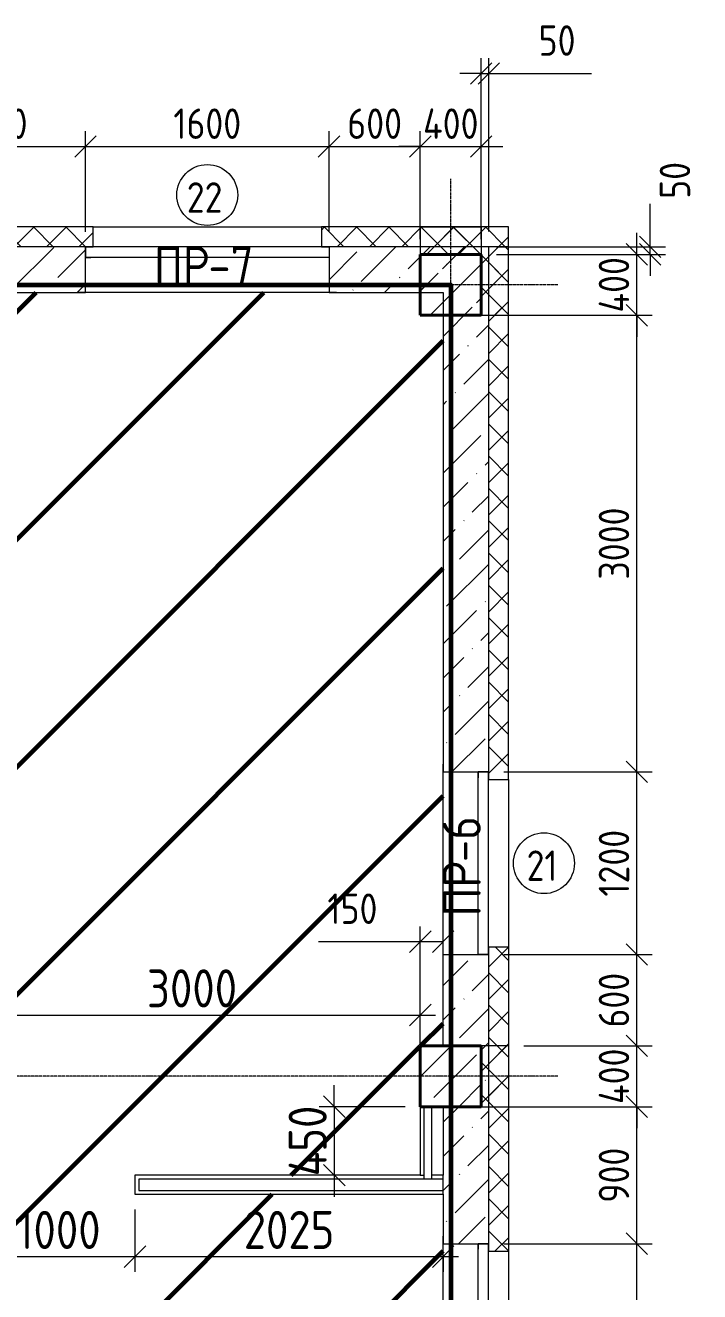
# Model space of a CAD drawing. Header units: millimetres. Extents: x -56773 to 323062, y -262288 to 76460.
# Drawn here: x -5986 to -1555, y -181439 to -173119 of the extents above; entities that cross this region are included whole.
import ezdxf

# ---------------------------------------------------------------- set-up
doc = ezdxf.new("R2010")
doc.units = ezdxf.units.MM
doc.linetypes.add('ADSK_Линия сетки', pattern=[25, 20, -2.5, 0, -2.5])
for name, color, linetype, lineweight in [('1.1)Стяжка керамзит  2 этаж', 5, 'Continuous', 60), ('3.1 Штукатурка внешн стен', 5, 'Continuous', 60), ('_ Окна', 7, 'Continuous', 18), ('Марки', 7, 'Continuous', 20), ('Марки окон', 7, 'Continuous', 20), ('Несущие колонны', 7, 'Continuous', 18), ('Окна', 7, 'Continuous', 9), ('Оси', 7, 'Continuous', 9), ('Размеры', 7, 'Continuous', 9), ('Стены внутренние', 7, 'Continuous', 18), ('Стены наружные', 7, 'Continuous', 18), ('Стены штриховка', 7, 'Continuous', 9)]:
    doc.layers.add(name, color=color, linetype=linetype, lineweight=lineweight)
doc.styles.add('GOST Common_2', font='', dxfattribs={"width": 0.9, "height": 250})
doc.styles.add('GOST Common_3', font='', dxfattribs={"width": 0.9, "height": 200})
doc.styles.get('GOST Common_2').set_extended_font_data('GOST Common')
doc.styles.get('GOST Common_3').set_extended_font_data('GOST Common')
doc.dimstyles.new('ADSK_Основной_2_0', dxfattribs={"dimscale": 304.8, "dimtxt": 201.142999, "dimasz": 0.463911, "dimexe": 0.328084, "dimexo": 0.328084, "dimgap": 0.164042, "dimtad": 1, "dimdec": 3, "dimrnd": 0.001, "dimdsep": 46, "dimtxsty": 'GOST Common_3', "dimblk1": 'OBLIQUE', "dimblk2": 'OBLIQUE', "dimsah": 1, "dimcen": 0.09, "dimdle": 0.328084, "dimazin": 2, "dimtfac": 1, "dimtdec": 4, "dimtix": 1, "dimtmove": 0, "dimatfit": 3, "dimfxl": 1, "dimtvp": 1, "dimtolj": 1, "dimtzin": 0, "dimlwd": 20, "dimlwe": 20, "dimarcsym": 2})
doc.dimstyles.new('ADSK_Основной_2_0_1', dxfattribs={"dimscale": 304.8, "dimtxt": 201.142999, "dimasz": 0.463911, "dimexe": 0.328084, "dimexo": 0.328084, "dimgap": 0.164042, "dimtad": 1, "dimdec": 3, "dimrnd": 0.001, "dimdsep": 46, "dimtxsty": 'GOST Common_3', "dimblk1": 'OBLIQUE', "dimblk2": 'OBLIQUE', "dimsah": 1, "dimcen": 0.09, "dimdle": 0.328084, "dimazin": 2, "dimtfac": 1, "dimtdec": 4, "dimtix": 1, "dimtmove": 1, "dimatfit": 3, "dimfxl": 1, "dimtvp": 1, "dimtolj": 1, "dimtzin": 0, "dimlwd": 20, "dimlwe": 20, "dimarcsym": 2})
doc.dimstyles.new('ADSK_Основной_2_0_3', dxfattribs={"dimscale": 304.8, "dimtxt": 201.142999, "dimasz": 0.463911, "dimexe": 0.328084, "dimexo": 0.328084, "dimgap": 0.164042, "dimtad": 1, "dimdec": 3, "dimrnd": 0.001, "dimdsep": 46, "dimtxsty": 'GOST Common_2', "dimblk1": 'OBLIQUE', "dimblk2": 'OBLIQUE', "dimsah": 1, "dimcen": 0.09, "dimdle": 0.328084, "dimazin": 2, "dimtfac": 1, "dimtdec": 4, "dimtix": 1, "dimtmove": 0, "dimatfit": 3, "dimfxl": 1, "dimtvp": 1, "dimtolj": 1, "dimtzin": 0, "dimlwd": 20, "dimlwe": 20, "dimarcsym": 2})
pattern_1 = [(45, (9.36, -198628.46), (-224.5064, 224.5064), []), (45, (233.87, -198628.46), (-224.5064, 224.5064), [396.875, -79.375, 3.353, -76.022])]
pattern_2 = [(45, (9.36, -198628.46), (84.18955, 308.69595), [396.875, -79.375, 3.353, -76.022])]
pattern_3 = [(45, (9.36, -198628.46), (-106.066, 106.066), []), (135, (9.36, -198628.46), (-106.066, -106.066), [])]

# ---------------------------------------------------------------- blocks, each defined once
blk = doc.blocks.new('ADSK_КолоннаЖБ_Прямоугольная - 400x400 мм-1807142-Кладочный план 4-го этажа')
at = {"layer": 'Несущие колонны', "lineweight": 40}
for p, q in [((-200, 200), (200, 200)), ((-200, -200), (-200, 200)), ((200, 200), (200, -200)), ((200, -200), (-200, -200))]:
    blk.add_line(p, q, dxfattribs=at)
blk = doc.blocks.new('ОКНО L03 _2СТ_RS - ОК-5_1600х2000h-3556607-Кладочный план 4-го этажа')
at = {"layer": '_ Окна'}
for p, q in [((-838.1, -79), (761.9, -79)), ((-838.1, -149), (-838.1, -79)), ((-838.1, -79), (-803.1, -79)), ((-818.1, -79), (-38.1, -79)), ((-38.1, -79), (741.9, -79)), ((761.9, -79), (726.9, -79)), ((761.9, -149), (761.9, -79)), ((-838.1, -149), (761.9, -149)), ((-838.1, -149), (-833.1, -149)), ((-818.1, -149), (-38.1, -149)), ((-38.1, -149), (741.9, -149)), ((761.9, -149), (756.9, -149))]:
    blk.add_line(p, q, dxfattribs=at)
at = {"layer": 'Окна'}
blk.add_line((-888.1, 150), (811.9, 150), dxfattribs=at)
blk = doc.blocks.new('ОКНО L01 _СТ_RS - ОК-3_1200х2000h_противоударное-3556414-Кладочный план 4-го этажа')
at = {"layer": '_ Окна'}
for p, q in [((-638.1, -79), (561.9, -79)), ((-638.1, -149), (-638.1, -79)), ((-638.1, -79), (-598.1, -79)), ((-618.1, -79), (541.9, -79)), ((561.9, -79), (521.9, -79)), ((561.9, -149), (561.9, -79)), ((-638.1, -149), (561.9, -149)), ((-638.1, -149), (-633.1, -149)), ((-618.1, -149), (541.9, -149)), ((561.9, -149), (556.9, -149))]:
    blk.add_line(p, q, dxfattribs=at)
at = {"layer": 'Окна'}
blk.add_line((-688.1, 150), (611.9, 150), dxfattribs=at)
blk = doc.blocks.new('_Oblique')
at = {"color": 0, "linetype": 'ByBlock', "lineweight": -2}
blk.add_line((-0.5, -0.5), (0.5, 0.5), dxfattribs=at)
blk = doc.blocks.new('*D5884')
at = {"layer": 'Defpoints', "color": 0, "transparency": 16777216}
for p in [(-5590.6, -173914.7), (-6790.6, -174574.5), (-5590.6, -174574.5)]:
    blk.add_point(p, dxfattribs=at)
at = {"layer": 'Размеры', "color": 0, "lineweight": 20, "transparency": 16777216}
for p, q in [((-6790.6, -174474.5), (-6790.6, -173814.7)), ((-5590.6, -174474.5), (-5590.6, -173814.7)), ((-6890.6, -173914.7), (-5490.6, -173914.7))]:
    blk.add_line(p, q, dxfattribs=at)
at = {"layer": 'Размеры', "color": 0, "lineweight": 20, "transparency": 16777216, "xscale": 141.4, "yscale": 141.4, "zscale": 141.4, "rotation": 180}
blk.add_blockref('_Oblique', (-6790.6, -173914.7), dxfattribs=at)
at = {"layer": 'Размеры', "color": 0, "lineweight": 20, "transparency": 16777216, "xscale": 141.4, "yscale": 141.4, "zscale": 141.4}
blk.add_blockref('_Oblique', (-5590.6, -173914.7), dxfattribs=at)
at = {"layer": 'Размеры', "color": 0, "lineweight": 9, "transparency": 16777216, "insert": (-6190.6, -173764.7), "char_height": 200, "width": 560.473, "attachment_point": 5, "style": 'GOST Common_3'}
blk.add_mtext('\\A1;1200', dxfattribs=at)
blk = doc.blocks.new('*D5885')
at = {"layer": 'Defpoints', "color": 0, "transparency": 16777216}
for p in [(-3990.6, -173914.7), (-5590.6, -174574.5), (-3990.6, -174574.5)]:
    blk.add_point(p, dxfattribs=at)
at = {"layer": 'Размеры', "color": 0, "lineweight": 20, "transparency": 16777216}
for p, q in [((-5590.6, -174474.5), (-5590.6, -173814.7)), ((-3990.6, -174474.5), (-3990.6, -173814.7)), ((-5690.6, -173914.7), (-3890.6, -173914.7))]:
    blk.add_line(p, q, dxfattribs=at)
at = {"layer": 'Размеры', "color": 0, "lineweight": 20, "transparency": 16777216, "xscale": 141.4, "yscale": 141.4, "zscale": 141.4, "rotation": 180}
blk.add_blockref('_Oblique', (-5590.6, -173914.7), dxfattribs=at)
at = {"layer": 'Размеры', "color": 0, "lineweight": 20, "transparency": 16777216, "xscale": 141.4, "yscale": 141.4, "zscale": 141.4}
blk.add_blockref('_Oblique', (-3990.6, -173914.7), dxfattribs=at)
at = {"layer": 'Размеры', "color": 0, "lineweight": 9, "transparency": 16777216, "insert": (-4790.6, -173764.7), "char_height": 200, "width": 560.473, "attachment_point": 5, "style": 'GOST Common_3'}
blk.add_mtext('\\A1;1600', dxfattribs=at)
blk = doc.blocks.new('*D5886')
at = {"layer": 'Defpoints', "color": 0, "transparency": 16777216}
for p in [(-3390.6, -173914.7), (-3990.6, -174574.5), (-3390.6, -174623.5)]:
    blk.add_point(p, dxfattribs=at)
at = {"layer": 'Размеры', "color": 0, "lineweight": 20, "transparency": 16777216}
for p, q in [((-3990.6, -174474.5), (-3990.6, -173814.7)), ((-3390.6, -174523.5), (-3390.6, -173814.7)), ((-4090.6, -173914.7), (-3290.6, -173914.7))]:
    blk.add_line(p, q, dxfattribs=at)
at = {"layer": 'Размеры', "color": 0, "lineweight": 20, "transparency": 16777216, "xscale": 141.4, "yscale": 141.4, "zscale": 141.4, "rotation": 180}
blk.add_blockref('_Oblique', (-3990.6, -173914.7), dxfattribs=at)
at = {"layer": 'Размеры', "color": 0, "lineweight": 20, "transparency": 16777216, "xscale": 141.4, "yscale": 141.4, "zscale": 141.4}
blk.add_blockref('_Oblique', (-3390.6, -173914.7), dxfattribs=at)
at = {"layer": 'Размеры', "color": 0, "lineweight": 9, "transparency": 16777216, "insert": (-3690.6, -173764.7), "char_height": 200, "width": 454.106, "attachment_point": 5, "style": 'GOST Common_3'}
blk.add_mtext('\\A1;600', dxfattribs=at)
blk = doc.blocks.new('*D5887')
at = {"layer": 'Defpoints', "color": 0, "transparency": 16777216}
for p in [(-2990.6, -173914.7), (-3390.6, -174623.5), (-2990.6, -174623.5)]:
    blk.add_point(p, dxfattribs=at)
at = {"layer": 'Размеры', "color": 0, "lineweight": 20, "transparency": 16777216}
for p, q in [((-3390.6, -174523.5), (-3390.6, -173814.7)), ((-2990.6, -174523.5), (-2990.6, -173814.7)), ((-3390.6, -173914.7), (-3532, -173914.7)), ((-3390.6, -173914.7), (-2990.6, -173914.7)), ((-2990.6, -173914.7), (-2849.2, -173914.7))]:
    blk.add_line(p, q, dxfattribs=at)
at = {"layer": 'Размеры', "color": 0, "lineweight": 20, "transparency": 16777216, "xscale": 141.4, "yscale": 141.4, "zscale": 141.4}
blk.add_blockref('_Oblique', (-3390.6, -173914.7), dxfattribs=at)
at = {"layer": 'Размеры', "color": 0, "lineweight": 20, "transparency": 16777216, "xscale": 141.4, "yscale": 141.4, "zscale": 141.4, "rotation": 180}
blk.add_blockref('_Oblique', (-2990.6, -173914.7), dxfattribs=at)
at = {"layer": 'Размеры', "color": 0, "lineweight": 9, "transparency": 16777216, "insert": (-3190.6, -173764.7), "char_height": 200, "width": 474.561, "attachment_point": 5, "style": 'GOST Common_3'}
blk.add_mtext('\\A1;400', dxfattribs=at)
blk = doc.blocks.new('*D5888')
at = {"layer": 'Defpoints', "color": 0, "transparency": 16777216}
for p in [(-2940.6, -173435.2), (-2990.6, -174623.5), (-2940.6, -174573.5)]:
    blk.add_point(p, dxfattribs=at)
at = {"layer": 'Размеры', "color": 0, "lineweight": 20, "transparency": 16777216}
for p, q in [((-2990.6, -174523.5), (-2990.6, -173335.2)), ((-2940.6, -174473.5), (-2940.6, -173335.2)), ((-2990.6, -173435.2), (-3132, -173435.2)), ((-2990.6, -173435.2), (-2940.6, -173435.2)), ((-2940.6, -173435.2), (-2266.4, -173435.2))]:
    blk.add_line(p, q, dxfattribs=at)
at = {"layer": 'Размеры', "color": 0, "lineweight": 20, "transparency": 16777216, "xscale": 141.4, "yscale": 141.4, "zscale": 141.4}
blk.add_blockref('_Oblique', (-2990.6, -173435.2), dxfattribs=at)
at = {"layer": 'Размеры', "color": 0, "lineweight": 20, "transparency": 16777216, "xscale": 141.4, "yscale": 141.4, "zscale": 141.4, "rotation": 180}
blk.add_blockref('_Oblique', (-2940.6, -173435.2), dxfattribs=at)
at = {"layer": 'Размеры', "color": 0, "lineweight": 9, "transparency": 16777216, "insert": (-2613.5, -173118.5), "char_height": 200, "width": 302.737, "attachment_point": 1, "line_spacing_factor": 1.022761, "style": 'GOST Common_3'}
blk.add_mtext('\\A1;50', dxfattribs=at)
blk = doc.blocks.new('*D5951')
at = {"layer": 'Defpoints', "color": 0, "transparency": 16777216}
for p in [(-2941.6, -181123.5), (-1968.3, -181123.5), (-2941.6, -182723.5)]:
    blk.add_point(p, dxfattribs=at)
at = {"layer": 'Размеры', "color": 0, "lineweight": 20, "transparency": 16777216}
for p, q in [((-1968.3, -182823.5), (-1968.3, -181023.5)), ((-2841.6, -181123.5), (-1868.3, -181123.5)), ((-2841.6, -182723.5), (-1868.3, -182723.5))]:
    blk.add_line(p, q, dxfattribs=at)
at = {"layer": 'Размеры', "color": 0, "lineweight": 20, "transparency": 16777216, "xscale": 141.4, "yscale": 141.4, "zscale": 141.4}
for p, rotation in [((-1968.3, -181123.5), 90), ((-1968.3, -182723.5), 270)]:
    blk.add_blockref('_Oblique', p, dxfattribs=dict(at, rotation=rotation))
at = {"layer": 'Размеры', "color": 0, "lineweight": 9, "transparency": 16777216, "insert": (-2118.3, -181923.5), "char_height": 200, "width": 560.473, "attachment_point": 5, "rotation": 90, "style": 'GOST Common_3'}
blk.add_mtext('\\A1;1600', dxfattribs=at)
blk = doc.blocks.new('*D5952')
at = {"layer": 'Defpoints', "color": 0, "transparency": 16777216}
for p in [(-2990.6, -180223.5), (-1968.3, -180223.5), (-2941.6, -181123.5)]:
    blk.add_point(p, dxfattribs=at)
at = {"layer": 'Размеры', "color": 0, "lineweight": 20, "transparency": 16777216}
for p, q in [((-1968.3, -181223.5), (-1968.3, -180123.5)), ((-2890.6, -180223.5), (-1868.3, -180223.5)), ((-2841.6, -181123.5), (-1868.3, -181123.5))]:
    blk.add_line(p, q, dxfattribs=at)
at = {"layer": 'Размеры', "color": 0, "lineweight": 20, "transparency": 16777216, "xscale": 141.4, "yscale": 141.4, "zscale": 141.4}
for p, rotation in [((-1968.3, -180223.5), 90), ((-1968.3, -181123.5), 270)]:
    blk.add_blockref('_Oblique', p, dxfattribs=dict(at, rotation=rotation))
at = {"layer": 'Размеры', "color": 0, "lineweight": 9, "transparency": 16777216, "insert": (-2118.3, -180673.5), "char_height": 200, "width": 454.106, "attachment_point": 5, "rotation": 90, "style": 'GOST Common_3'}
blk.add_mtext('\\A1;900', dxfattribs=at)
blk = doc.blocks.new('*D5953')
at = {"layer": 'Defpoints', "color": 0, "transparency": 16777216}
for p in [(-2810.6, -179823.5), (-1968.3, -179823.5), (-2990.6, -180223.5)]:
    blk.add_point(p, dxfattribs=at)
at = {"layer": 'Размеры', "color": 0, "lineweight": 20, "transparency": 16777216}
for p, q in [((-1968.3, -179823.5), (-1968.3, -179682.1)), ((-2710.6, -179823.5), (-1868.3, -179823.5)), ((-1968.3, -180223.5), (-1968.3, -179823.5)), ((-2890.6, -180223.5), (-1868.3, -180223.5)), ((-1968.3, -180223.5), (-1968.3, -180364.9))]:
    blk.add_line(p, q, dxfattribs=at)
at = {"layer": 'Размеры', "color": 0, "lineweight": 20, "transparency": 16777216, "xscale": 141.4, "yscale": 141.4, "zscale": 141.4}
for p, rotation in [((-1968.3, -179823.5), 270), ((-1968.3, -180223.5), 90)]:
    blk.add_blockref('_Oblique', p, dxfattribs=dict(at, rotation=rotation))
at = {"layer": 'Размеры', "color": 0, "lineweight": 9, "transparency": 16777216, "insert": (-2118.3, -180023.5), "char_height": 200, "width": 474.561, "attachment_point": 5, "rotation": 90, "style": 'GOST Common_3'}
blk.add_mtext('\\A1;400', dxfattribs=at)
blk = doc.blocks.new('*D5954')
at = {"layer": 'Defpoints', "color": 0, "transparency": 16777216}
for p in [(-2941.6, -179223.5), (-1968.3, -179223.5), (-2810.6, -179823.5)]:
    blk.add_point(p, dxfattribs=at)
at = {"layer": 'Размеры', "color": 0, "lineweight": 20, "transparency": 16777216}
for p, q in [((-1968.3, -179923.5), (-1968.3, -179123.5)), ((-2841.6, -179223.5), (-1868.3, -179223.5)), ((-2710.6, -179823.5), (-1868.3, -179823.5))]:
    blk.add_line(p, q, dxfattribs=at)
at = {"layer": 'Размеры', "color": 0, "lineweight": 20, "transparency": 16777216, "xscale": 141.4, "yscale": 141.4, "zscale": 141.4}
for p, rotation in [((-1968.3, -179223.5), 90), ((-1968.3, -179823.5), 270)]:
    blk.add_blockref('_Oblique', p, dxfattribs=dict(at, rotation=rotation))
at = {"layer": 'Размеры', "color": 0, "lineweight": 9, "transparency": 16777216, "insert": (-2118.3, -179523.5), "char_height": 200, "width": 454.106, "attachment_point": 5, "rotation": 90, "style": 'GOST Common_3'}
blk.add_mtext('\\A1;600', dxfattribs=at)
blk = doc.blocks.new('*D5955')
at = {"layer": 'Defpoints', "color": 0, "transparency": 16777216}
for p in [(-2941.6, -178023.5), (-1968.3, -178023.5), (-2941.6, -179223.5)]:
    blk.add_point(p, dxfattribs=at)
at = {"layer": 'Размеры', "color": 0, "lineweight": 20, "transparency": 16777216}
for p, q in [((-1968.3, -179323.5), (-1968.3, -177923.5)), ((-2841.6, -178023.5), (-1868.3, -178023.5)), ((-2841.6, -179223.5), (-1868.3, -179223.5))]:
    blk.add_line(p, q, dxfattribs=at)
at = {"layer": 'Размеры', "color": 0, "lineweight": 20, "transparency": 16777216, "xscale": 141.4, "yscale": 141.4, "zscale": 141.4}
for p, rotation in [((-1968.3, -178023.5), 90), ((-1968.3, -179223.5), 270)]:
    blk.add_blockref('_Oblique', p, dxfattribs=dict(at, rotation=rotation))
at = {"layer": 'Размеры', "color": 0, "lineweight": 9, "transparency": 16777216, "insert": (-2118.3, -178623.5), "char_height": 200, "width": 560.473, "attachment_point": 5, "rotation": 90, "style": 'GOST Common_3'}
blk.add_mtext('\\A1;1200', dxfattribs=at)
blk = doc.blocks.new('*D5956')
at = {"layer": 'Defpoints', "color": 0, "transparency": 16777216}
for p in [(-2990.6, -175023.5), (-1968.3, -175023.5), (-2941.6, -178023.5)]:
    blk.add_point(p, dxfattribs=at)
at = {"layer": 'Размеры', "color": 0, "lineweight": 20, "transparency": 16777216}
for p, q in [((-1968.3, -178123.5), (-1968.3, -174923.5)), ((-2890.6, -175023.5), (-1868.3, -175023.5)), ((-2841.6, -178023.5), (-1868.3, -178023.5))]:
    blk.add_line(p, q, dxfattribs=at)
at = {"layer": 'Размеры', "color": 0, "lineweight": 20, "transparency": 16777216, "xscale": 141.4, "yscale": 141.4, "zscale": 141.4}
for p, rotation in [((-1968.3, -175023.5), 90), ((-1968.3, -178023.5), 270)]:
    blk.add_blockref('_Oblique', p, dxfattribs=dict(at, rotation=rotation))
at = {"layer": 'Размеры', "color": 0, "lineweight": 9, "transparency": 16777216, "insert": (-2118.3, -176523.5), "char_height": 200, "width": 605.475, "attachment_point": 5, "rotation": 90, "style": 'GOST Common_3'}
blk.add_mtext('\\A1;3000', dxfattribs=at)
blk = doc.blocks.new('*D5957')
at = {"layer": 'Defpoints', "color": 0, "transparency": 16777216}
for p in [(-2990.6, -174623.5), (-1968.3, -174623.5), (-2990.6, -175023.5)]:
    blk.add_point(p, dxfattribs=at)
at = {"layer": 'Размеры', "color": 0, "lineweight": 20, "transparency": 16777216}
for p, q in [((-1968.3, -174623.5), (-1968.3, -174482.1)), ((-2890.6, -174623.5), (-1868.3, -174623.5)), ((-1968.3, -175023.5), (-1968.3, -174623.5)), ((-2890.6, -175023.5), (-1868.3, -175023.5)), ((-1968.3, -175023.5), (-1968.3, -175164.9))]:
    blk.add_line(p, q, dxfattribs=at)
at = {"layer": 'Размеры', "color": 0, "lineweight": 20, "transparency": 16777216, "xscale": 141.4, "yscale": 141.4, "zscale": 141.4}
for p, rotation in [((-1968.3, -174623.5), 270), ((-1968.3, -175023.5), 90)]:
    blk.add_blockref('_Oblique', p, dxfattribs=dict(at, rotation=rotation))
at = {"layer": 'Размеры', "color": 0, "lineweight": 9, "transparency": 16777216, "insert": (-2118.3, -174823.5), "char_height": 200, "width": 474.561, "attachment_point": 5, "rotation": 90, "style": 'GOST Common_3'}
blk.add_mtext('\\A1;400', dxfattribs=at)
blk = doc.blocks.new('*D5958')
at = {"layer": 'Defpoints', "color": 0, "transparency": 16777216}
for p in [(-2990.6, -174573.5), (-2990.6, -174623.5), (-1880, -174573.5)]:
    blk.add_point(p, dxfattribs=at)
at = {"layer": 'Размеры', "color": 0, "lineweight": 20, "transparency": 16777216}
for p, q in [((-1880, -174573.5), (-1880, -174290.7)), ((-2890.6, -174573.5), (-1780, -174573.5)), ((-2890.6, -174623.5), (-1780, -174623.5)), ((-1880, -174623.5), (-1880, -174573.5)), ((-1880, -174623.5), (-1880, -174764.9))]:
    blk.add_line(p, q, dxfattribs=at)
at = {"layer": 'Размеры', "color": 0, "lineweight": 20, "transparency": 16777216, "xscale": 141.4, "yscale": 141.4, "zscale": 141.4}
for p, rotation in [((-1880, -174573.5), 270), ((-1880, -174623.5), 90)]:
    blk.add_blockref('_Oblique', p, dxfattribs=dict(at, rotation=rotation))
at = {"layer": 'Размеры', "color": 0, "lineweight": 9, "transparency": 16777216, "insert": (-1817.6, -174258.7), "char_height": 200, "width": 302.737, "attachment_point": 1, "rotation": 90, "line_spacing_factor": 1.022761, "style": 'GOST Common_3'}
blk.add_mtext('\\A1;50', dxfattribs=at)
blk = doc.blocks.new('*D6428')
at = {"layer": 'Defpoints', "color": 0, "transparency": 16777216}
for p in [(-6265.6, -180798.5), (-5265.6, -180798.5), (-5265.6, -181208.1)]:
    blk.add_point(p, dxfattribs=at)
at = {"layer": 'Размеры', "color": 0, "lineweight": 20, "transparency": 16777216}
for p, q in [((-6265.6, -180898.5), (-6265.6, -181308.1)), ((-5265.6, -180898.5), (-5265.6, -181308.1)), ((-6365.6, -181208.1), (-5165.6, -181208.1))]:
    blk.add_line(p, q, dxfattribs=at)
at = {"layer": 'Размеры', "color": 0, "lineweight": 20, "transparency": 16777216, "xscale": 141.4, "yscale": 141.4, "zscale": 141.4, "rotation": 180}
blk.add_blockref('_Oblique', (-6265.6, -181208.1), dxfattribs=at)
at = {"layer": 'Размеры', "color": 0, "lineweight": 20, "transparency": 16777216, "xscale": 141.4, "yscale": 141.4, "zscale": 141.4}
blk.add_blockref('_Oblique', (-5265.6, -181208.1), dxfattribs=at)
at = {"layer": 'Размеры', "color": 0, "lineweight": 9, "transparency": 16777216, "insert": (-5765.6, -181033.1), "char_height": 250, "width": 560.473, "attachment_point": 5, "style": 'GOST Common_2'}
blk.add_mtext('\\A1;1000', dxfattribs=at)
blk = doc.blocks.new('*D6429')
at = {"layer": 'Defpoints', "color": 0, "transparency": 16777216}
for p in [(-5265.6, -180798.5), (-3240.6, -181108.1), (-3240.6, -181208.1)]:
    blk.add_point(p, dxfattribs=at)
at = {"layer": 'Размеры', "color": 0, "lineweight": 20, "transparency": 16777216}
for p, q in [((-5265.6, -180898.5), (-5265.6, -181308.1)), ((-5365.6, -181208.1), (-3140.6, -181208.1)), ((-3240.6, -181208.1), (-3240.6, -181308.1))]:
    blk.add_line(p, q, dxfattribs=at)
at = {"layer": 'Размеры', "color": 0, "lineweight": 20, "transparency": 16777216, "xscale": 141.4, "yscale": 141.4, "zscale": 141.4, "rotation": 180}
blk.add_blockref('_Oblique', (-5265.6, -181208.1), dxfattribs=at)
at = {"layer": 'Размеры', "color": 0, "lineweight": 20, "transparency": 16777216, "xscale": 141.4, "yscale": 141.4, "zscale": 141.4}
blk.add_blockref('_Oblique', (-3240.6, -181208.1), dxfattribs=at)
at = {"layer": 'Размеры', "color": 0, "lineweight": 9, "transparency": 16777216, "insert": (-4253.1, -181033.1), "char_height": 250, "width": 605.475, "attachment_point": 5, "style": 'GOST Common_2'}
blk.add_mtext('\\A1;2025', dxfattribs=at)
blk = doc.blocks.new('*D6430')
at = {"layer": 'Defpoints', "color": 0, "transparency": 16777216}
for p in [(-6390.6, -179520.8), (-3390.6, -179620.8), (-3390.6, -180223.5)]:
    blk.add_point(p, dxfattribs=at)
at = {"layer": 'Размеры', "color": 0, "lineweight": 20, "transparency": 16777216}
for p, q in [((-3390.6, -180123.5), (-3390.6, -179520.8)), ((-6490.6, -179620.8), (-3290.6, -179620.8)), ((-6390.6, -179620.8), (-6390.6, -179720.8))]:
    blk.add_line(p, q, dxfattribs=at)
at = {"layer": 'Размеры', "color": 0, "lineweight": 20, "transparency": 16777216, "xscale": 141.4, "yscale": 141.4, "zscale": 141.4, "rotation": 180}
blk.add_blockref('_Oblique', (-6390.6, -179620.8), dxfattribs=at)
at = {"layer": 'Размеры', "color": 0, "lineweight": 20, "transparency": 16777216, "xscale": 141.4, "yscale": 141.4, "zscale": 141.4}
blk.add_blockref('_Oblique', (-3390.6, -179620.8), dxfattribs=at)
at = {"layer": 'Размеры', "color": 0, "lineweight": 9, "transparency": 16777216, "insert": (-4890.6, -179445.8), "char_height": 250, "width": 605.475, "attachment_point": 5, "style": 'GOST Common_2'}
blk.add_mtext('\\A1;3000', dxfattribs=at)
blk = doc.blocks.new('*D6431')
at = {"layer": 'Defpoints', "color": 0, "transparency": 16777216}
for p in [(-3240.6, -179139.3), (-3240.6, -179520.8), (-3390.6, -180223.5)]:
    blk.add_point(p, dxfattribs=at)
at = {"layer": 'Размеры', "color": 0, "lineweight": 20, "transparency": 16777216}
for p, q in [((-3390.6, -180123.5), (-3390.6, -179039.3)), ((-3240.6, -179420.8), (-3240.6, -179039.3)), ((-3390.6, -179139.3), (-4060.6, -179139.3)), ((-3240.6, -179139.3), (-3490.6, -179139.3))]:
    blk.add_line(p, q, dxfattribs=at)
at = {"layer": 'Размеры', "color": 0, "lineweight": 20, "transparency": 16777216, "xscale": 141.4, "yscale": 141.4, "zscale": 141.4, "rotation": 180}
blk.add_blockref('_Oblique', (-3390.6, -179139.3), dxfattribs=at)
at = {"layer": 'Размеры', "color": 0, "lineweight": 20, "transparency": 16777216, "xscale": 141.4, "yscale": 141.4, "zscale": 141.4}
blk.add_blockref('_Oblique', (-3240.6, -179139.3), dxfattribs=at)
at = {"layer": 'Размеры', "color": 0, "lineweight": 9, "transparency": 16777216, "insert": (-4000.9, -178822.6), "char_height": 200, "width": 409.104, "attachment_point": 1, "line_spacing_factor": 1.022761, "style": 'GOST Common_3'}
blk.add_mtext('\\A1;150', dxfattribs=at)
blk = doc.blocks.new('*D6432')
at = {"layer": 'Defpoints', "color": 0, "transparency": 16777216}
for p in [(-3390.6, -180223.5), (-3955.8, -180673.5), (-3855.8, -180673.5)]:
    blk.add_point(p, dxfattribs=at)
at = {"layer": 'Размеры', "color": 0, "lineweight": 20, "transparency": 16777216}
for p, q in [((-3955.8, -180223.5), (-3955.8, -180082.1)), ((-3490.6, -180223.5), (-4055.8, -180223.5)), ((-3955.8, -180223.5), (-3955.8, -180673.5)), ((-3955.8, -180673.5), (-4055.8, -180673.5)), ((-3955.8, -180673.5), (-3955.8, -180814.9))]:
    blk.add_line(p, q, dxfattribs=at)
at = {"layer": 'Размеры', "color": 0, "lineweight": 20, "transparency": 16777216, "xscale": 141.4, "yscale": 141.4, "zscale": 141.4}
for p, rotation in [((-3955.8, -180223.5), 270), ((-3955.8, -180673.5), 90)]:
    blk.add_blockref('_Oblique', p, dxfattribs=dict(at, rotation=rotation))
at = {"layer": 'Размеры', "color": 0, "lineweight": 9, "transparency": 16777216, "insert": (-4130.8, -180448.5), "char_height": 250, "width": 474.561, "attachment_point": 5, "rotation": 90, "style": 'GOST Common_2'}
blk.add_mtext('\\A1;450', dxfattribs=at)
blk = doc.blocks.new('М_окна1 - Маркировка типоразмера-1510237-Кладочный план 4-го этажа')
at = {"layer": 'Марки окон'}
blk.add_circle((0, 0), 2, dxfattribs=at)

msp = doc.modelspace()

# ---------------------------------------------------------------- hatches: boundary and pattern name
at = {"layer": '1.1)Стяжка керамзит  2 этаж', "transparency": 33554687}
h = msp.add_hatch(dxfattribs=at)
h.set_pattern_fill('ANSI31', color=5, scale=333)
h.paths.add_polyline_path([(-3240.6385, -181073.4914), (-3240.6385, -180798.4914), (-5265.6385, -180798.4914), (-5265.6385, -180673.4914), (-3390.6385, -180673.4914), (-3390.6385, -180223.4914), (-3390.6385, -179823.4914), (-3240.6385, -179823.4914), (-3240.6385, -179223.4914), (-3240.6385, -177973.4914), (-3240.6385, -175023.4914), (-3390.6385, -175023.4914), (-3390.6385, -174873.4914), (-3990.6385, -174873.4914), (-5640.6385, -174873.4914), (-6390.6385, -174873.4914), (-6390.6385, -178698.4914), (-6515.6385, -178698.4914), (-6515.6385, -174873.4914), (-6790.6385, -174873.4914), (-8440.6385, -174873.4914), (-8915.6385, -174873.4914), (-8915.6385, -175698.4914), (-9640.6385, -175698.4914), (-9640.6385, -175823.4914), (-9765.6385, -175823.4914), (-9765.6385, -174873.4914), (-10590.6385, -174873.4914), (-12240.6385, -174873.4914), (-13390.6385, -174873.4914), (-13390.6385, -175023.4914), (-13790.6385, -175023.4914), (-13790.6385, -174873.4914), (-14390.6385, -174873.4914), (-16040.6385, -174873.4914), (-16065.6385, -174873.4914), (-16065.6385, -177573.4914), (-16190.6385, -177573.4914), (-16190.6385, -174873.4914), (-17190.6385, -174873.4914), (-18840.6385, -174873.4914), (-19390.6385, -174873.4914), (-19390.6385, -175023.4914), (-19540.6385, -175023.4914), (-19540.6385, -179923.4914), (-16865.6385, -179923.4914), (-16865.6385, -179423.4914), (-16190.6385, -179423.4914), (-16190.6385, -178773.4914), (-16065.6385, -178773.4914), (-16065.6385, -179748.4914), (-12890.6385, -179748.4914), (-9765.6385, -179748.4914), (-9765.6385, -177023.4914), (-9640.6385, -177023.4914), (-9640.6385, -177148.4914), (-8915.6385, -177148.4914), (-8915.6385, -180673.4914), (-6515.6385, -180673.4914), (-6515.6385, -179898.4914), (-6390.6385, -179898.4914), (-6390.6385, -180673.4914), (-6265.6385, -180673.4914), (-6265.6385, -180798.4914), (-9515.6385, -180798.4914), (-9515.6385, -182198.4914), (-7290.6385, -182198.4914), (-7290.6385, -182773.4914), (-7415.6385, -182773.4914), (-7415.6385, -182323.4914), (-8915.6385, -182323.4914), (-8915.6385, -183898.4914), (-7415.6385, -183898.4914), (-7415.6385, -183673.4914), (-7290.6385, -183673.4914), (-7290.6385, -183898.4914), (-3390.6385, -183898.4914), (-3390.6385, -183623.4914), (-3240.6385, -183623.4914), (-3240.6385, -182723.4914)])
h.paths.add_polyline_path([(-12770.185, -182943.7312), (-12010.185, -182943.7312), (-12010.185, -182938.7312), (-12770.185, -182938.7312)], flags=16)
at = {"layer": 'Несущие колонны', "lineweight": 9}
h = msp.add_hatch(dxfattribs=at)
h.set_pattern_fill('FP_1', color=256, style=0, pattern_type=2)
h.set_pattern_definition(pattern_1)
h.paths.add_polyline_path([(-3305.1281, -175023.4914), (-2990.6385, -175023.4914), (-2990.6385, -174623.4914), (-3390.6385, -174623.4914), (-3390.6385, -175023.4914)])
h = msp.add_hatch(dxfattribs=at)
h.set_pattern_fill('FP_1', color=256, style=0, pattern_type=2)
h.set_pattern_definition(pattern_1)
h.paths.add_polyline_path([(-2990.6385, -180223.4914), (-2990.6385, -179823.4914), (-3390.6385, -179823.4914), (-3390.6385, -180223.4914), (-3240.6385, -180223.4914)])
at = {"layer": 'Стены внутренние', "lineweight": 9}
h = msp.add_hatch(dxfattribs=at)
h.set_pattern_fill('FP_2', color=256, style=0, pattern_type=2)
h.set_pattern_definition(pattern_2)
h.paths.add_polyline_path([(-6390.6385, -174873.4914), (-5590.6385, -174873.4914), (-5590.6385, -174574.4914), (-6790.6385, -174574.4914), (-6790.6385, -174873.4914), (-6415.6385, -174873.4914)])
h.paths.add_polyline_path([(-3990.6385, -174873.4914), (-2940.6385, -174873.4914), (-2940.6385, -174573.4914), (-3990.6385, -174574.4914)])
h.paths.add_polyline_path([(-10590.6385, -174873.4914), (-8390.6385, -174873.4914), (-8390.6385, -174574.4914), (-10590.6385, -174574.4914)])
h.paths.add_polyline_path([(-12190.6385, -174873.4914), (-12190.6385, -174574.4914), (-14390.6385, -174574.4914), (-14390.6385, -174873.4914), (-13205.6259, -174873.4914)])
h.paths.add_polyline_path([(-15990.6385, -174873.4914), (-15990.6385, -174574.4914), (-17190.6385, -174574.4914), (-17190.6385, -174873.4914), (-16065.6385, -174873.4914)])
h.paths.add_polyline_path([(-19390.6385, -174873.4914), (-18790.6385, -174873.4914), (-18790.6385, -174574.4914), (-19390.6385, -174573.4914)])
h = msp.add_hatch(dxfattribs=at)
h.set_pattern_fill('FP_2', color=256, style=0, pattern_type=2)
h.set_pattern_definition(pattern_2)
h.paths.add_polyline_path([(-2940.6385, -189273.4914), (-2941.6385, -186523.4914), (-3240.6385, -186523.4914), (-3240.6385, -189023.4914), (-2990.6385, -189023.4914), (-2990.6385, -189273.4914)])
h.paths.add_polyline_path([(-2941.6385, -184973.4914), (-2940.6385, -184973.4914), (-2941.6385, -182723.4914), (-3240.6385, -182723.4914), (-3240.6385, -183623.4914), (-2990.6385, -183623.4914), (-2990.6385, -184023.4914), (-3240.6385, -184023.4914), (-3240.6385, -184923.4914), (-2941.6385, -184923.4914)])
h.paths.add_polyline_path([(-2940.6385, -181173.4914), (-2941.6385, -179223.4914), (-3240.6385, -179223.4914), (-3240.6385, -179823.4914), (-2990.6385, -179823.4914), (-2990.6385, -180223.4914), (-3240.6385, -180223.4914), (-3240.6385, -181123.4914), (-2941.6385, -181123.4914), (-2941.6385, -181173.4914)])
h.paths.add_polyline_path([(-2940.6385, -178073.4914), (-2940.6385, -174873.4914), (-3240.6385, -174873.4914), (-3240.6385, -178023.4914), (-2941.6385, -178023.4914), (-2941.6385, -178073.4914)])
at = {"layer": 'Стены наружные', "lineweight": 9}
h = msp.add_hatch(dxfattribs=at)
h.set_pattern_fill('FP_4', color=256, style=0, pattern_type=2)
h.set_pattern_definition(pattern_3)
h.paths.add_polyline_path([(-4040.6385, -174573.4914), (-2810.6385, -174573.4914), (-2810.6385, -174443.4914), (-4040.6385, -174443.4914)])
h.paths.add_polyline_path([(-5540.6385, -174573.4914), (-5540.6385, -174443.4914), (-6840.6385, -174443.4914), (-6840.6385, -174573.4914), (-6605.294, -174573.4914)])
h.paths.add_polyline_path([(-13205.6259, -174573.4914), (-12140.6385, -174573.4914), (-12140.6385, -174443.4914), (-14440.6385, -174443.4914), (-14440.6385, -174573.4914)])
h.paths.add_polyline_path([(-10640.6385, -174573.4914), (-8340.6385, -174573.4914), (-8340.6385, -174443.4914), (-10640.6385, -174443.4914)])
h.paths.add_polyline_path([(-17240.6385, -174573.4914), (-15940.6385, -174573.4914), (-15940.6385, -174443.4914), (-17240.6385, -174443.4914)])
h.paths.add_polyline_path([(-18740.6385, -174573.4914), (-18740.6385, -174443.4914), (-19390.6385, -174443.8914), (-19390.6385, -174573.4914)])
h = msp.add_hatch(dxfattribs=at)
h.set_pattern_fill('FP_4', color=256, style=0, pattern_type=2)
h.set_pattern_definition(pattern_3)
h.paths.add_polyline_path([(-3390.6385, -174623.8914), (-2990.6385, -174623.8914), (-2990.6385, -174443.8914), (-3390.6385, -174443.8914)])
h = msp.add_hatch(dxfattribs=at)
h.set_pattern_fill('FP_4', color=256, style=0, pattern_type=2)
h.set_pattern_definition(pattern_3)
h.paths.add_polyline_path([(-2990.6385, -175023.4914), (-2810.6385, -175023.4914), (-2810.6385, -174573.4914), (-2990.6385, -174573.4914)])
h = msp.add_hatch(dxfattribs=at)
h.set_pattern_fill('FP_4', color=256, style=0, pattern_type=2)
h.set_pattern_definition(pattern_3)
h.paths.add_polyline_path([(-2810.6385, -188973.4914), (-2810.6385, -186473.4914), (-2940.6385, -186473.4914), (-2940.6385, -188973.4914), (-2892.6073, -188973.4914)])
h.paths.add_polyline_path([(-2940.6385, -184973.4914), (-2810.6385, -184973.4914), (-2810.6385, -182673.4914), (-2940.6385, -182673.4914), (-2940.6385, -183804.226)])
h.paths.add_polyline_path([(-2940.6385, -181173.4914), (-2810.6385, -181173.4914), (-2810.6385, -179173.4914), (-2940.6385, -179173.4914), (-2940.6385, -180982.1024)])
h.paths.add_polyline_path([(-2810.6385, -178073.4914), (-2810.6385, -174573.4914), (-2940.6385, -174573.4914), (-2940.6385, -178073.4914)])
h = msp.add_hatch(dxfattribs=at)
h.set_pattern_fill('FP_4', color=256, style=0, pattern_type=2)
h.set_pattern_definition(pattern_3)
h.paths.add_polyline_path([(-2990.6385, -180223.4914), (-2810.6385, -180223.4914), (-2810.6385, -179823.4914), (-2990.6385, -179823.4914)])

# ---------------------------------------------------------------- linework, layer by layer
at = {"layer": '3.1 Штукатурка внешн стен'}
msp.add_lwpolyline([(-19540.6385, -179923.4914), (-19540.6385, -174823.4914), (-3190.6385, -174823.4914), (-3190.6385, -189023.4914)], dxfattribs=at)
at = {"layer": 'Несущие колонны', "lineweight": 9}
for p, q in [((-2990.6385, -174623.4914), (-3390.6385, -174623.4914)), ((-3390.6385, -174623.4914), (-3390.6385, -175023.4914)), ((-2990.6385, -175023.4914), (-2990.6385, -174623.4914)), ((-3390.6385, -175023.4914), (-2990.6385, -175023.4914)), ((-3240.6385, -179823.4914), (-3390.6385, -179823.4914)), ((-3390.6385, -179823.4914), (-3390.6385, -180223.4914)), ((-2990.6385, -179823.4914), (-3240.6385, -179823.4914)), ((-2990.6385, -180223.4914), (-2990.6385, -179823.4914)), ((-3390.6385, -180223.4914), (-3240.6385, -180223.4914)), ((-3240.6385, -180223.4914), (-2990.6385, -180223.4914))]:
    msp.add_line(p, q, dxfattribs=at)
at = {"layer": 'Оси', "linetype": 'ADSK_Линия сетки', "lineweight": 5}
for p, q in [((-3190.6385, -209602.3427), (-3190.6385, -174127.5463)), ((-2488.0423, -174823.4914), (-25230.7352, -174823.4914)), ((-2488.0423, -180023.4914), (-25230.7352, -180023.4914))]:
    msp.add_line(p, q, dxfattribs=at)
at = {"layer": 'Стены внутренние', "lineweight": 5}
for p, q in [((-5590.6385, -174873.4914), (-5590.6385, -174574.4914)), ((-5590.6385, -174574.4914), (-5540.6385, -174574.4914)), ((-5540.6385, -174574.4914), (-5540.6385, -174573.4914)), ((-4040.6385, -174573.4914), (-4040.6385, -174574.4914)), ((-4040.6385, -174574.4914), (-3990.6385, -174574.4914)), ((-3990.6385, -174574.4914), (-3990.6385, -174873.4914)), ((-2940.6385, -174873.4914), (-2940.6385, -174573.4914)), ((-6390.6385, -174873.4914), (-5590.6385, -174873.4914)), ((-3990.6385, -174873.4914), (-5590.6385, -174873.4914)), ((-3990.6385, -174873.4914), (-3240.6385, -174873.4914)), ((-3240.6385, -174873.4914), (-3240.6385, -178023.4914)), ((-3240.6385, -179223.4914), (-3240.6385, -178023.4914)), ((-3240.6385, -178023.4914), (-2941.6385, -178023.4914)), ((-2941.6385, -178023.4914), (-2941.6385, -178073.4914)), ((-2940.6385, -178073.4914), (-2941.6385, -178073.4914)), ((-2941.6385, -179173.4914), (-2941.6385, -179223.4914)), ((-2940.6385, -179173.4914), (-2941.6385, -179173.4914)), ((-3240.6385, -179823.4914), (-3240.6385, -179223.4914)), ((-3240.6385, -179223.4914), (-2941.6385, -179223.4914)), ((-3240.6385, -179823.4914), (-2990.6385, -179823.4914)), ((-2990.6385, -179823.4914), (-2990.6385, -180223.4914)), ((-3390.6385, -180223.4914), (-3390.6385, -180673.4914)), ((-3315.6385, -180223.4914), (-3390.6385, -180223.4914)), ((-3315.6385, -180673.4914), (-3315.6385, -180223.4914)), ((-3240.6385, -180223.4914), (-3240.6385, -180673.4914)), ((-2990.6385, -180223.4914), (-3240.6385, -180223.4914)), ((-3390.6385, -180673.4914), (-5265.6385, -180673.4914)), ((-5265.6385, -180673.4914), (-5265.6385, -180798.4914)), ((-3240.6385, -180673.4914), (-3315.6385, -180673.4914)), ((-5265.6385, -180798.4914), (-3240.6385, -180798.4914)), ((-3240.6385, -180798.4914), (-3240.6385, -181123.4914)), ((-3240.6385, -182723.4914), (-3240.6385, -181123.4914)), ((-3240.6385, -181123.4914), (-2941.6385, -181123.4914)), ((-2941.6385, -181123.4914), (-2941.6385, -181173.4914)), ((-2940.6385, -181173.4914), (-2941.6385, -181173.4914))]:
    msp.add_line(p, q, dxfattribs=at)
at = {"layer": 'Стены наружные', "lineweight": 9}
for p, q in [((-5540.6385, -174443.4914), (-6840.6385, -174443.4914)), ((-5540.6385, -174573.4914), (-5540.6385, -174443.4914)), ((-5540.6385, -174443.4914), (-4040.6385, -174443.4914)), ((-2810.6385, -174443.4914), (-4040.6385, -174443.4914)), ((-4040.6385, -174443.4914), (-4040.6385, -174573.4914)), ((-2990.6385, -174443.8914), (-3390.6385, -174443.8914)), ((-3390.6385, -174443.8914), (-3390.6385, -174623.8914)), ((-2990.6385, -174443.8914), (-2990.6385, -175023.4914)), ((-2810.6385, -178073.4914), (-2810.6385, -174443.4914)), ((-3390.6385, -174623.8914), (-2990.6385, -174623.8914)), ((-2810.6385, -174573.4914), (-2990.6385, -174573.4914)), ((-2990.6385, -175023.4914), (-2810.6385, -175023.4914)), ((-2940.6385, -178073.4914), (-2810.6385, -178073.4914)), ((-2810.6385, -178073.4914), (-2810.6385, -179173.4914)), ((-2940.6385, -179173.4914), (-2810.6385, -179173.4914)), ((-2810.6385, -179173.4914), (-2810.6385, -181173.4914)), ((-2990.6385, -179823.4914), (-2990.6385, -180223.4914)), ((-2810.6385, -179823.4914), (-2990.6385, -179823.4914)), ((-2990.6385, -180223.4914), (-2810.6385, -180223.4914)), ((-2940.6385, -181173.4914), (-2810.6385, -181173.4914)), ((-2810.6385, -181173.4914), (-2810.6385, -182673.4914))]:
    msp.add_line(p, q, dxfattribs=at)
at = {"layer": 'Стены штриховка', "lineweight": 9}
for p, q in [((-5540.6385, -174573.4914), (-6840.6385, -174573.4914)), ((-2990.6385, -174573.4914), (-4040.6385, -174573.4914)), ((-2940.6385, -178073.4914), (-2940.6385, -174873.4914)), ((-2940.6385, -181173.4914), (-2940.6385, -179173.4914)), ((-3365.6385, -180698.4914), (-3365.6385, -180223.4914)), ((-5240.6385, -180698.4914), (-5240.6385, -180773.4914)), ((-3240.6385, -180698.4914), (-5240.6385, -180698.4914)), ((-3390.6385, -180673.4914), (-3365.6385, -180673.4914)), ((-3315.6385, -180698.4914), (-3315.6385, -180673.4914)), ((-3240.6385, -180798.4914), (-3240.6385, -180673.4914)), ((-5240.6385, -180773.4914), (-3240.6385, -180773.4914))]:
    msp.add_line(p, q, dxfattribs=at)

# ---------------------------------------------------------------- block references
at = {"layer": 'Марки окон', "lineweight": 9, "xscale": 99.99999999999993, "yscale": 99.99999999999993, "zscale": 99.99999999999993}
for p in [(-4790.6385, -174233.4914), (-2578.4158, -178623.4914)]:
    msp.add_blockref('М_окна1 - Маркировка типоразмера-1510237-Кладочный план 4-го этажа', p, dxfattribs=at)
at = {"layer": 'Несущие колонны', "lineweight": 40, "rotation": 89.9999999999999}
for p in [(-3190.6385, -174823.4914), (-3190.6385, -180023.4914)]:
    msp.add_blockref('ADSK_КолоннаЖБ_Прямоугольная - 400x400 мм-1807142-Кладочный план 4-го этажа', p, dxfattribs=at)
at = {"layer": 'Окна', "lineweight": 9}
for p, rotation in [((-4828.7385, -174723.4914), 180), ((-3090.6385, -181885.3914), 89.99999999999972)]:
    msp.add_blockref('ОКНО L03 _2СТ_RS - ОК-5_1600х2000h-3556607-Кладочный план 4-го этажа', p, dxfattribs=dict(at, rotation=rotation))
at = {"layer": 'Окна', "rotation": 89.99999999999972}
msp.add_blockref('ОКНО L01 _СТ_RS - ОК-3_1200х2000h_противоударное-3556414-Кладочный план 4-го этажа', (-3090.6385, -178585.3914), dxfattribs=at)

# ---------------------------------------------------------------- texts
at = {"layer": 'Марки', "lineweight": 9, "char_height": 250, "attachment_point": 1, "style": 'GOST Common_2'}
for s, insert, width in [('ПР', (-5140.5693, -174570.5103), 432.91125), ('-7', (-4783.3818, -174570.5103), 389.620125)]:
    msp.add_mtext(s, dxfattribs=dict(at, insert=insert, width=width))
at = {"layer": 'Марки', "lineweight": 9, "char_height": 250, "attachment_point": 1, "rotation": 90, "style": 'GOST Common_2'}
for s, insert, width in [('-6', (-3243.6196, -178616.2348), 389.620125), ('ПР', (-3243.6196, -178973.4223), 432.91125)]:
    msp.add_mtext(s, dxfattribs=dict(at, insert=insert, width=width))
at = {"layer": 'Марки окон', "lineweight": 5, "char_height": 200, "attachment_point": 1, "style": 'GOST Common_3'}
for s, insert, width in [('22', (-4925.1959, -174149.7061), 317.46825), ('21', (-2692.2732, -178539.7061), 266.961937)]:
    msp.add_mtext(s, dxfattribs=dict(at, insert=insert, width=width))

# ---------------------------------------------------------------- dimensions: what is measured, and where the dimension line sits
at = {"layer": 'Размеры', "lineweight": 9}
for base, p1, p2, override, picture, middle in [((-2940.6385, -173435.1846), (-2990.6385, -174623.4914), (-2940.6385, -174573.4914), {"dimpost": '<>', "dimfxl": 70.710678}, '*D5888', (-2462.1242, -173435.1846)), ((-3240.6385, -179139.2543), (-3390.6385, -180223.4914), (-3240.6385, -179520.7832), {"dimpost": '<>', "dimfxl": 718.53933}, '*D6431', (-3796.3242, -179139.2543))]:
    dim = msp.add_linear_dim(base=base, p1=p1, p2=p2, dimstyle='ADSK_Основной_2_0', override=override, dxfattribs=at)
    dim.commit()
    dim.dimension.update_dxf_attribs({"geometry": picture, "text_midpoint": middle, "dimtype": 160})
for base, p1, p2, dimstyle, override, picture, middle in [((-5590.6385, -173914.6521), (-6790.6385, -174574.4914), (-5590.6385, -174574.4914), 'ADSK_Основной_2_0_1', {"dimpost": '<>', "dimfxl": 1200}, '*D5884', (-6190.6385, -173764.6521)), ((-3990.6385, -173914.6521), (-5590.6385, -174574.4914), (-3990.6385, -174574.4914), 'ADSK_Основной_2_0_1', {"dimpost": '<>', "dimfxl": 1600}, '*D5885', (-4790.6385, -173764.6521)), ((-3390.6385, -173914.6521), (-3990.6385, -174574.4914), (-3390.6385, -174623.4914), 'ADSK_Основной_2_0_1', {"dimpost": '<>', "dimfxl": 601.997508}, '*D5886', (-3690.6385, -173764.6521)), ((-2990.6385, -173914.6521), (-3390.6385, -174623.4914), (-2990.6385, -174623.4914), 'ADSK_Основной_2_0_1', {"dimpost": '<>', "dimfxl": 400}, '*D5887', (-3190.6385, -173764.6521)), ((-3390.6385, -179620.7681), (-6390.6385, -179520.7832), (-3390.6385, -180223.4914), 'ADSK_Основной_2_0_3', {"dimpost": '<>', "dimfxl": 3081.200865}, '*D6430', (-4890.6385, -179445.7681)), ((-5265.6385, -181208.1003), (-6265.6385, -180798.4914), (-5265.6385, -180798.4914), 'ADSK_Основной_2_0_3', {"dimpost": '<>', "dimfxl": 1000}, '*D6428', (-5765.6385, -181033.1003)), ((-3240.6385, -181208.1003), (-5265.6385, -180798.4914), (-3240.6385, -181108.1154), 'ADSK_Основной_2_0_3', {"dimpost": '<>', "dimfxl": 2048.534107}, '*D6429', (-4253.1385, -181033.1003))]:
    dim = msp.add_linear_dim(base=base, p1=p1, p2=p2, dimstyle=dimstyle, override=override, dxfattribs=at)
    dim.commit()
    dim.dimension.update_dxf_attribs({"geometry": picture, "text_midpoint": middle})
dim = msp.add_linear_dim(base=(-1879.9943, -174573.4914), p1=(-2990.6385, -174623.4914), p2=(-2990.6385, -174573.4914), angle=90, dimstyle='ADSK_Основной_2_0', override={"dimpost": '<>', "dimfxl": 50}, dxfattribs=at)
dim.commit()
dim.dimension.update_dxf_attribs({"geometry": '*D5958', "text_midpoint": (-1684.28, -174290.6914), "dimtype": 160, "text_rotation": 90})
for base, p1, p2, dimstyle, override, picture, middle in [((-1968.3215, -174623.4914), (-2990.6385, -175023.4914), (-2990.6385, -174623.4914), 'ADSK_Основной_2_0_1', {"dimpost": '<>', "dimfxl": 400}, '*D5957', (-2118.3215, -174823.4914)), ((-1968.3215, -175023.4914), (-2941.6385, -178023.4914), (-2990.6385, -175023.4914), 'ADSK_Основной_2_0_1', {"dimpost": '<>', "dimfxl": 3000.40014}, '*D5956', (-2118.3215, -176523.4914)), ((-1968.3215, -178023.4914), (-2941.6385, -179223.4914), (-2941.6385, -178023.4914), 'ADSK_Основной_2_0_1', {"dimpost": '<>', "dimfxl": 1200}, '*D5955', (-2118.3215, -178623.4914)), ((-1968.3215, -179223.4914), (-2810.6385, -179823.4914), (-2941.6385, -179223.4914), 'ADSK_Основной_2_0_1', {"dimpost": '<>', "dimfxl": 614.13435}, '*D5954', (-2118.3215, -179523.4914)), ((-1968.3215, -179823.4914), (-2990.6385, -180223.4914), (-2810.6385, -179823.4914), 'ADSK_Основной_2_0_1', {"dimpost": '<>', "dimfxl": 438.634244}, '*D5953', (-2118.3215, -180023.4914)), ((-3955.7805, -180673.4914), (-3390.6385, -180223.4914), (-3855.7956, -180673.4914), 'ADSK_Основной_2_0_3', {"dimpost": '<>', "dimfxl": 647.202577}, '*D6432', (-4130.7805, -180448.4914)), ((-1968.3215, -180223.4914), (-2941.6385, -181123.4914), (-2990.6385, -180223.4914), 'ADSK_Основной_2_0_1', {"dimpost": '<>', "dimfxl": 901.332902}, '*D5952', (-2118.3215, -180673.4914)), ((-1968.3215, -181123.4914), (-2941.6385, -182723.4914), (-2941.6385, -181123.4914), 'ADSK_Основной_2_0_1', {"dimpost": '<>', "dimfxl": 1600}, '*D5951', (-2118.3215, -181923.4914))]:
    dim = msp.add_linear_dim(base=base, p1=p1, p2=p2, angle=90, dimstyle=dimstyle, override=override, dxfattribs=at)
    dim.commit()
    dim.dimension.update_dxf_attribs({"geometry": picture, "text_midpoint": middle})

doc.saveas('drawing.dxf')
